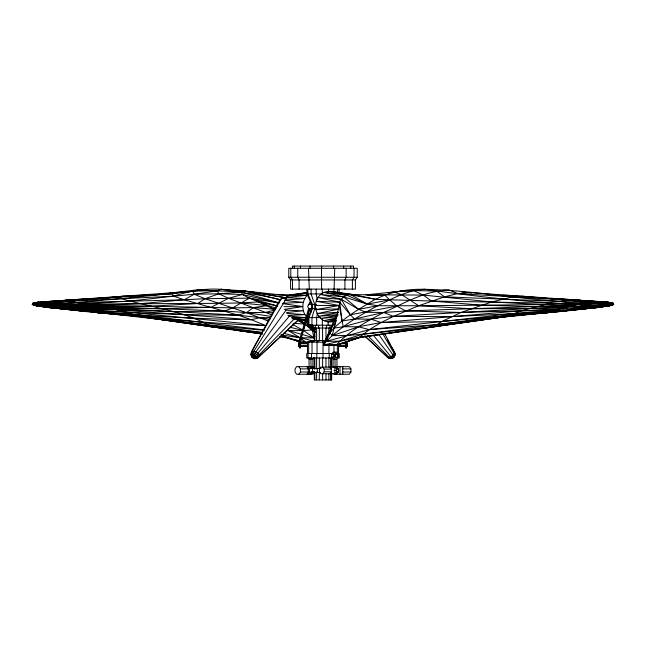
<?xml version="1.0" encoding="UTF-8"?>
<svg xmlns="http://www.w3.org/2000/svg" width="646" height="646" viewBox="0 0 646 646"><rect width="100%" height="100%" fill="white"/><g stroke="black" fill="none" stroke-linecap="round" stroke-linejoin="round"><path stroke-width="0.97" d="M307.48 353.524L307.48 342.162L312.389 340.499L326.246 340.499M314.319 371.943L314.319 379.929L331.681 379.929L331.681 373.937M314.319 368.947L314.319 357.965M314.319 340.991L314.319 328.015M314.836 379.929L314.836 371.943M314.836 368.947L314.836 357.965M314.836 340.991L314.836 328.015M316.597 379.929L316.597 371.943M316.597 368.947L316.597 357.965M316.597 340.991L316.597 328.015M317.057 353.524L317.057 342.162L318.938 340.499M319.326 379.929L319.326 371.943M319.326 368.947L319.326 357.965M319.326 340.991L319.326 328.015M322.346 325.221L322.346 318.551M322.62 379.929L322.62 373.937M322.62 366.952L322.62 357.965M322.62 340.991L322.548 325.221M323 357.997L323 340.499M322.806 373.743L324.171 371.813L324.171 369.084L322.806 367.154M325.972 379.929L325.972 373.937M325.972 366.952L325.972 357.965M325.972 338.997L325.972 328.015M326.577 328.015L326.577 325.221M328.871 379.929L328.871 373.937M328.871 366.952L328.871 357.965M328.943 353.524L328.943 345.004M328.871 334.006L328.871 328.015M330.066 328.015L330.066 325.221M330.873 379.929L330.873 373.937M330.873 366.952L330.873 357.965M330.873 330.017L330.873 328.015L312.559 328.015L312.559 325.221M331.164 379.929L331.164 373.937M331.164 366.952L331.164 357.965M331.285 367.154L331.285 373.743M331.681 366.952L331.681 357.965M333.457 268.292L333.457 266.071M333.974 352.579L333.974 345.004M334.095 289.109L334.717 268.292M345.553 342.275L345.545 347.992L346.579 347.992L346.587 341.33M384.467 333.344L395.061 353.273L394.819 355.849L393.551 357.068C392.703 358.756 390.378 358.934 388.658 358.272L364.82 336.122M280.639 299.881C245.27 290.813 208.319 288.051 172.167 293.801L38.598 302.07L32.599 303.281L32.3 304.428L34.803 305.34L35.409 305.082L35.514 304.04L41.627 303.523L184.207 299.776L205.057 298.71L249.445 298.137L277.958 302.861M291.806 317.541L307.375 317.864C301.343 311.848 301.319 301.254 307.326 295.214L286.331 295.707M364.909 335.92L388.658 358.272L392.17 358.272L373.299 335.226M314.917 336.219L314.013 337.89L303.507 330.534L304.088 326.819M610.446 302.99L613.401 303.281L607.402 302.07L594.716 301.884L567.745 300.14L522.275 296.183L512.714 296.869L491.703 301.948L461.131 312.454L441.702 321.522L433.975 326.674L360.008 337.438L336.881 345.166L323.759 345.384L323.436 345.037L326.4 341.338L332.286 335.621L339.198 305.518C339.287 298.105 347.193 293.292 354.065 294.665L423.259 295.093L491.703 301.948L570.087 306.18L610.728 305.437L613.7 304.428L613.401 303.281L607.402 302.07L587.464 300.834M317.461 313.044L316.677 317.598L316.677 325.221M338.052 312.446L327.474 335.67L326.4 341.338L339.82 341.169L359.66 337.155L508.297 316.185L564.725 311.114L599.803 307.334L610.728 305.437L528.791 308.53L471.007 308.74L418.697 305.736L377.789 305.728L367.404 304.121L343.712 296.91L324.114 292.372C307.73 299.792 316.685 327.07 334.693 321.143M330.405 330.607L327.474 335.67L323.436 345.037L336.881 345.166L359.66 337.155L369.278 329.63L381.156 322.532L393.462 316.37L418.697 305.736L444.496 296.845L597.663 302.926L606.295 303.668L611.528 305.292L611.738 304.419L613.7 304.428L612.376 303.127L609.493 303.257L593.932 306.139L585.744 308.772L495.53 317.929M252.215 356.277L252.021 357.068L253.329 358.094L254.766 358.651L257.342 358.272L298.775 319.705M300.447 341.33L309.523 309.014L308.562 308.635L299.413 341.33L299.421 347.992L300.455 347.992L300.447 341.33L299.413 341.33L309.523 309.014M336.461 357.585L335.516 357.028L335.121 355.688L335.516 354.339L336.461 353.782L337.414 354.339L337.81 355.688L337.414 357.028L336.461 357.585L334.999 357.028L334.604 355.688L334.999 354.339L336.461 353.782M336.259 320.424L333.982 328.12L327.474 335.67L323.759 345.384M337.365 314.376L326.4 341.338L369.278 329.63L514.127 313.415L568.464 309.579L610.422 305.534L582.635 308.941M311.881 304.565L309.03 304.161L309.927 301.948M333.11 325.221L308.045 325.221L308.045 317.598L311.776 308.489L311.776 304.573L306.882 293.938L306.882 289.109M324.833 342.816L327.474 335.67M278.216 302.393L251.52 351.917L251.044 354.767L252.021 357.068L253.329 358.094L258.134 357.416L298.525 319.536M277.231 306.034L258.586 301.892L240.982 302.958L218.873 303.321L46.875 304.282L38.792 304.508L37.056 305.324L34.803 305.34L62.161 305.251L129.983 301.101L173.621 296.167L184.207 299.776L238.116 315.159L251.391 319.705L265.635 325.568C192.088 323.202 119.042 313.835 45.801 307.133L32.478 304.589L32.954 303.58L37.516 302.796L173.621 296.167L194.236 294.261L217.46 290.805L221.36 289.303L244.172 290.926L288.35 295.747L307.649 293.211M289.57 315.951L256.858 354.412L254.266 356.64L252.344 357.416L251.181 355.849L251.714 353.443M355.405 279.952L357.222 277.255L357.222 268.292L288.778 268.292L288.778 277.255L290.595 279.952L290.595 289.109L355.405 289.109L355.405 279.952L290.595 279.952M298.84 374.228L300.398 372.015L300.398 368.89L298.84 366.678M313.851 368.357L312.906 367.017L312.906 359.047L313.851 357.706M307.02 374.228L308.578 372.015L300.398 372.015M311.049 373.881L312.47 371.87L314.327 371.87L312.906 373.881L309.038 373.881M335.104 373.881L336.526 371.87L336.526 369.027L335.104 367.017L334.951 359.047L333.53 357.036L333.53 354.194L334.951 352.183M336.962 367.017L336.962 359.047L338.383 357.036L338.383 354.194L336.962 352.183L333.094 352.183L331.673 354.194L331.673 357.036L333.094 359.047L333.094 367.017L336.962 367.017L338.383 369.027L338.383 371.87L336.962 373.881L333.094 373.881M329.92 373.743L331.285 371.813L324.171 371.813M336.477 366.678L349.373 366.678L350.94 368.89L350.94 372.015L349.373 374.228L334.693 374.228M285.839 310.508L256.066 351.69L253.054 357.973L254.766 358.651L257.342 358.272L258.134 357.416L256.858 354.412L253.264 352.336L251.73 352.417L250.947 353.273L251.116 354.686M38.792 304.508L34.642 305.308L34.262 304.419L34.327 305.283L32.3 304.428L32.954 303.58L45.325 305.469L60.256 308.772C128.304 315.103 196.013 324.381 264.101 330.276M393.422 356.584L392.873 357.262L393.979 357.068L393.107 355.171L378.919 334.628M389.449 357.941L390.055 358.595L392.954 357.682M278.692 301.504L281.341 298.613L286.945 297.636M251.52 351.917L281.341 298.613L286.517 298.355L253.264 352.336L252.78 355.785L253.442 357.836L255.945 358.595L256.551 357.941L255.574 355.639L252.828 354.056L251.044 354.767L252.416 356.77L254.467 358.239L254.79 357.884L254.266 356.64L252.78 355.785L251.811 356.172L251.892 356.754C255.735 359.709 250.688 355.042 253.935 357.642M258.448 357.327L259.296 356.398L259.111 354.864L257.924 353.144L256.066 351.69L252.368 350.98L251.649 354.113L253.127 357.262L256.414 356.858L257.956 356.003L294.633 318.518M608.484 302.796L609.049 302.312L606.19 302.15M613.7 304.428L611.673 305.283L613.522 304.589M367.647 335.524L390.192 358.352L393.785 356.277L395.061 353.273L394.27 352.417M393.979 357.068L392.671 358.094L392.074 357.618M271.231 316.443L246.465 312.616L224.711 311.049L173.281 311.622L81.202 308.352L34.965 305.364L35.578 305.534C102.876 311.743 170.52 315.127 238.116 315.159L246.465 312.616L253.426 307.569L266.782 305.728M611.528 305.292L612.238 304.831M611.673 305.283L613.183 304.347L612.376 303.127M236.275 290.676L244.172 290.926L285.161 297.661L288.35 295.747L291.944 294.665L307.448 292.468M574.819 309.773L570.903 310.193L599.803 307.334L610.131 304.637L611.197 305.34C594.167 302.635 576.765 304.646 559.743 301.335C514.604 298.468 469.852 290.232 424.64 289.303C404.412 288.859 384.37 292.678 367.404 304.121C355.518 311.001 343.922 318.567 333.982 328.12L343.228 326.739L371.087 319.181L393.462 316.37L528.791 308.53L558.419 309.054L610.559 305.493L603.921 305.938L596.912 305.453M391.533 358.239L392.558 357.836M277.287 305.881L249.445 298.137L232.689 307.876L224.711 311.049L100.332 306.567L35.126 305.405L39.01 305.227M335.952 357.585L337.414 357.028M313.399 372.354L314.352 371.797M337.454 372.354L338.407 371.797L338.803 370.449L338.407 369.1L337.454 368.543M433.975 326.674L362.882 334.2L346.361 335.532L332.286 335.621L358.506 326.771L381.156 322.532L441.702 321.522L565.977 310.508L600.199 307.133L610.874 305.405C548.535 304.621 486.373 298.008 424.64 289.303C407.755 289.981 392.639 298.484 377.789 305.728C361.736 314.239 345.99 323.589 332.286 335.621L329.654 332.706M450.65 290.45C426.82 289.481 404.921 303.071 383.651 312.486C366.88 321.417 349.534 330.671 336.526 344.819L323.436 345.037L339.82 341.169L362.882 334.2L510.251 315.103L548.22 312.68L558.419 309.054L576.224 304.888L544.102 304.613L418.697 305.736L401.537 294.608L393.777 291.935L365.676 294.899M315.498 340.499L312.026 342.162L312.026 353.524M530.35 314.037L564.725 311.114C580.1 306.252 597.098 299.833 613.183 304.347M34.327 305.283L33.762 304.831L35.514 304.04L32.478 304.589M262.228 334.055L137.493 316.29L81.138 311.17L67.709 307.569L41.627 303.523L36.951 302.312L43.629 301.932L49.338 303.41L81.202 308.352L97.611 312.745L107.769 313.318M68.549 306.204L140.836 303.652L184.207 299.776L194.236 294.261L218.8 293.769L241.305 292.137L244.172 290.926L280.687 299.801M555.52 311.671L508.507 316.29L360.008 337.438L353.314 339.093M392.17 358.272L393.656 357.416L394.819 355.849L394.884 354.686L382.755 333.716M313.197 340.499L308.659 342.162L308.659 353.524M225.349 289.755C207.689 287.607 190.4 290.716 173.621 296.167L172.167 293.801L123.725 296.183L108.891 297.475M567.559 310.201L564.725 311.114M586.552 308.522L589.838 307.553M278.975 302.909L242.29 294.511L228.539 298.282L211.242 307.205L162.517 308.812L74.904 307.221L35.28 305.437L44.081 305.978M49.403 301.795L45.64 301.634L192.742 291.338L194.236 294.261L205.057 298.71L246.465 312.616L265.829 312.381L275.01 309.943M310.896 312.389L309.038 308.95L311.889 308.247M398.945 291.629L401.828 290.926L413.682 290.555L436.744 291.096L444.496 296.845L457.691 293.599L469.594 292.598L600.36 301.634L582.304 303.717L431.52 301.02L376.077 299.389L331.769 291.507L327.885 291.354L324.114 292.372L346.813 295.27L367.404 304.121L389.595 299.841L396.886 306.059L405.761 310.944L461.131 312.454L521.33 310.799L558.419 309.054M123.725 296.183L120.317 297.007L69.348 301.084L49.338 303.41M79.991 310.71L46.197 307.334L35.578 305.534C107.236 313.286 179.297 319.019 251.391 319.705L260.168 317.687L270.165 317.59M336.405 317.856L324.058 320.634L335.678 319.205M551.878 302.877L521.33 310.799L508.297 316.185L422.379 328.257M33.762 304.831L35.409 305.082M32.954 303.58L32.599 303.281L38.598 302.07M338.69 309.079L316.976 313.641L338.124 312.244M396.886 306.059L350.334 314.804L339.756 302.239L318.042 297.531L341.298 299.3L358.651 309.353L365.87 312.252L383.651 312.486L405.761 310.944L536.253 306.535L570.087 306.18M338.011 315.119L320.699 318.502L337.196 316.758M334.636 320.335L327.821 321.668L334.571 320.787M338.205 312.599L318.583 316.314L337.971 314.602M377.789 305.728L358.651 309.353L343.712 296.91L320.747 294.479L341.298 299.3L350.334 314.804L354.549 319.035L371.087 319.181L381.156 322.532L521.33 310.799L552.782 310.815M42.063 304.977L38.695 305.582L34.965 305.364M508.321 315.733L510.308 315.466L508.507 316.29L436.567 324.647L369.278 329.63L358.506 326.771L343.228 326.739L339.198 305.518L315.66 309.652L338.674 308.909M387.963 292.945L393.777 291.935L413.682 290.555L423.259 295.093L431.52 301.02L481.399 305.17L564.257 307.528M262.228 332.771L211.743 326.868C184.231 310.637 151.6 307.666 121.488 298.63L120.317 297.007L71.036 299.768L44.316 302.514M393.043 292.372L401.828 290.926M299.558 293.873L297.604 294.188L299.558 293.954M301.52 293.559L307.383 292.614M32.3 304.428L32.817 304.347M284.345 309.402L302.732 306.551L282.891 303.644M590.985 307.795L587.997 308.045L600.199 307.133L610.3 305.574M331.705 321.53L334.596 321.102M559.743 301.335L567.745 300.14L588.458 302.683M610.591 305.082L608.944 305.324L611.043 305.364L608.548 304.912L606.295 303.668L611.738 304.419L609.493 303.257M594.966 307.456L610.422 305.534L600.4 306.68M218.566 289.715L221.36 289.303L241.305 292.137L278.975 302.804M416.662 290.434L418.656 290.151M421.644 289.723L424.64 289.303M302.481 293.542L304.436 293.268M611.738 304.419L610.131 304.637L611.358 305.308L608.944 305.324L611.197 305.34M271.998 314.949L228.539 298.282L218.8 293.769L217.46 290.805L197.087 289.852L166.377 293.591M481.561 319.681L483.555 319.431M486.551 319.059L488.546 318.801M490.54 318.551L493.536 318.179M418.422 328.717L420.401 328.483M244.261 291.386L252.223 291.935L285.161 297.661L307.326 295.214M604.058 306.164L610.728 305.437L605.673 305.857M56.218 301.351L58.197 301.141M62.145 300.721L71.036 299.768M286.663 312.535L303.281 310.75L285.427 310.169M576.773 309.563L580.681 309.151M159.36 294.285L161.363 294.083M278.03 294.899L291.944 294.665L307.601 293.123M582.094 308.618L584.065 308.433M55.75 304.339L121.488 298.63L178.393 292.759M559.339 311.324L562.198 311.065M100.986 298.161L104.943 297.814M523.139 314.4L525.117 314.239M537.948 313.173L539.927 313.011M545.846 312.519L549.794 312.196M286.428 330.671L302.554 330.534M284.539 300.107L304.839 298.468L285.161 297.661M586.528 308.4L599.803 307.334M45.325 305.469L40.327 305.857L35.126 305.405L40.585 305.574M516.324 315.038L518.326 314.893M523.333 314.537L527.346 314.255M43.629 301.932L68.46 300.212L69.348 301.084C92.128 305.849 116.014 307.633 137.703 316.185L146.674 317.243M303.507 330.534L312.236 329.945L314.933 332.456M588.078 307.819L600.199 307.133M309.038 308.95L312.68 308.772M309.03 304.161L311.986 304.016M443.099 290.127L448.922 289.852L457.691 293.599L567.745 300.14M287.963 315.418L304.872 314.626L286.8 313.399M282.851 303.265L303.265 302.352L284.579 300.463M291.944 294.665L294.721 294.544M549.754 311.945L451.247 316.661L393.462 316.37L383.651 312.486L354.549 319.035L342.017 320.981L339.756 302.239L316.217 301.27L339.198 305.518L339.441 307.197M599.084 307.012L600.942 306.955M48.571 305.986L41.942 306.164L35.441 305.493L42.079 305.938L43.581 306.349L35.578 305.534L45.801 307.133L77.092 310.209M74.904 307.221L151.697 306.18L197.716 303.515L205.057 298.71L218.8 293.769L242.29 294.511L249.445 298.137L265.902 304.855M367.727 295.537L384.855 295.19L389.595 299.841M272.071 295.004L274.057 294.972M81.202 308.352L108.455 308.085L238.116 315.159L260.168 317.687L269.915 319.463M590.953 306.923L600.974 306.826M284.095 306.664L302.732 306.551M62.161 305.251L92.16 305.154L232.689 307.876L253.426 307.569L274.889 309.297M87.961 309.805L116.506 309.757L251.391 319.705M288.778 277.255L357.222 277.255M306.882 293.938L322.297 293.938L322.297 289.109M311.776 304.573L316.483 304.573M51.793 306.559L43.678 306.559L35.441 305.493L43.581 306.349M600.522 306.559L610.559 305.493L602.419 306.357L593.932 306.139M311.776 308.489L316.427 308.489M308.045 317.598L320.456 317.598M307.48 342.162L324.978 342.162M307.48 342.808L298.5 342.808L298.5 346.506L307.48 346.506M342.509 342.808L347.5 342.808L347.5 346.506L338.52 346.506M298.5 343.737L307.504 343.737M340.499 343.737L347.5 343.737M298.5 345.578L307.504 345.578M338.496 345.578L347.5 345.578M332.965 353.524L306.737 353.524L306.737 357.997L332.738 357.997M337.341 353.524L339.263 353.524L339.263 357.997L338.028 357.997M331.673 354.194L333.53 354.194M334.999 354.339L335.516 354.339M337.414 354.339L335.952 353.782M334.604 355.688L335.121 355.688M337.301 355.688L337.81 355.688M331.673 357.036L333.53 357.036M334.999 357.028L335.516 357.028M308.094 357.706L309.038 359.047L312.906 359.047M333.094 359.047L336.962 359.047M312.906 367.017L309.038 367.017L309.038 359.047M312.05 367.154L314.893 367.154M321.127 368.535L308.295 368.535L308.295 372.371L320.19 372.371M300.398 368.89L308.578 368.89L308.578 366.678M342.76 368.89L350.94 368.89M336.526 369.027L338.383 369.027M324.171 369.084L331.285 369.084L329.92 367.154M333.95 370.449L335.888 370.449M336.526 371.87L338.383 371.87M342.76 372.015L350.94 372.015M311.162 373.743L314.893 373.743M337.422 366.678L338.98 366.678M315.401 305.421L339.198 305.518M304.153 319.827L312.236 329.945L314.013 337.89L299.97 337.777L281.034 334.935M48.03 306.858L35.578 305.534M280.073 336.574L307.997 342.428M93.371 311.267L125.146 311.921L265.635 325.568M251.892 356.754L252.416 356.77M45.067 306.955L55.241 307.302M33.632 303.127L35.546 303.216M493.609 294.77L496.572 294.915M502.507 295.214L509.428 295.553M512.391 295.698L524.835 296.805M44.534 306.398L47.4 306.543M96.206 312.196L132.067 314.085L264.133 329.904M531.723 297.346L533.733 297.459M540.775 297.854L545.797 298.137M550.828 298.42L556.86 298.759M559.88 298.928L574.964 299.768L594.716 301.884M35.7 305.574L45.801 307.133L56.993 307.762M293.219 323.371L304.524 324.034L312.236 329.945L300.019 319.592M265.829 312.381L272.854 312.801M531.674 297.378L533.661 297.499M540.645 297.935L543.633 298.121M550.618 298.549L554.607 298.799M559.589 299.106L564.58 299.413M569.562 299.72L575.546 300.091M585.478 300.705L578.533 300.277L584.493 300.697M110.773 313.504L115.763 313.827M587.472 300.899L594.425 301.383M596.411 301.52L602.371 301.932M236.299 290.829L239.286 291.039M97.611 312.745L135.692 315.466L262.115 332.399M54.95 307.593L45.026 306.826L58.003 308.045M461.906 292.008L465.75 292.299M467.672 292.444L471.289 293.074M77.544 309.579L79.498 309.733M45.801 307.133L81.275 311.106L78.368 309.894M292.315 318.607L308.675 320.061M82.89 310.766L86.709 311.097M90.521 311.437L96.254 311.945L97.78 312.68L137.703 316.185L191.216 323.735M64.794 308.433L57.922 307.819L59.472 308.4M69.695 308.877L71.658 309.054M46.197 307.334L59.448 308.522M578.501 300.309L582.369 300.673M587.198 301.133L589.128 301.319M288.859 316.072L307.375 317.864M341.33 293.413L343.292 293.607M346.232 293.89L354.065 294.665L376.077 299.389M240.982 302.958L266.741 305.501M197.087 289.852L201.762 290.329M214.028 326.884L207.067 325.972M217.032 327.199L219.034 327.417M227.344 289.981L230.331 290.329M281.042 334.967L283.021 335.201L285.992 337.438L303.563 343.309M291.863 318.026L308.626 319.996M148.661 317.477L150.655 317.719M292.38 318.696L308.32 320.763M300.826 319.399L303.725 319.778M306.616 320.158L308.538 320.408M331.769 291.507L354.065 294.665M193.194 324.017L200.131 324.995M202.117 325.277L205.089 325.697M222.927 328.208L215.99 327.231L222.87 328.249M224.905 328.491L227.876 328.911M229.863 329.185L231.841 329.468M233.82 329.751L250.672 332.125M252.651 332.399L259.587 333.384M280.396 336.316L282.375 336.598M284.361 336.873L286.34 337.155L280.049 336.59M211.743 326.868L137.703 316.185L136.403 315.458M600.045 304.791L605.415 305.574L611.043 305.364L606.99 305.227L603.154 304.193M224.848 328.539L231.744 329.541M233.723 329.831L262.316 333.99M296.974 318.938L298.896 319.229M300.818 319.52L308.522 320.666M574.964 299.768L576.684 300.067M314.013 337.89L288.31 330.518L299.97 337.777L306.083 342.404L307.981 342.76M346.813 295.27L327.885 291.354L350.35 294.503L367.404 304.121M290.062 327.264L302.546 330.3M311.695 340.66L283.731 333.296M287.268 337.462L291.895 338.997M293.744 339.61L298.371 341.136M287.292 337.487L304.371 343.494M275.915 308.32L258.586 301.892L274.639 309.62M246.465 312.616L268.308 321.046M93.977 311.097L96.254 311.945M297.564 320.351L304.524 324.034L299.768 319.568M293.018 324.672L302.635 330.049M298.097 320.109L304.524 324.034M270.294 307.173L274.574 309.805M360.008 337.438L336.526 344.819L336.881 345.166M306.083 342.404L307.294 343.51M394.351 354.113L394.956 354.767M386.704 356.398L387.552 357.327L391.25 356.616L394.294 353.443L394.48 351.917L391.218 346.619M304.855 320.376L315.014 332.23M309.951 357.706L310.896 359.047L311.049 367.017L312.002 368.357M307.02 366.678L308.578 368.89M308.223 321.433L307.1 319.827L308.643 322.314M310.46 324.663L314.933 331.115M310.282 324.76L315.191 332.084M312.18 324.704L313.157 326.392M314.134 328.079L315.111 329.767M312.05 324.857L313.011 326.561M313.972 328.273L314.933 329.977M387.35 339.635L390.249 344.875M241.305 292.137L242.29 294.511M34.262 304.419L34.472 305.283M317.307 299.744L316.185 293.938L316.185 289.109M253.765 357.827L253.83 358.272M354.048 268.292L354.048 277.255L352.393 279.952L352.393 289.109M353.556 268.292L353.556 266.071L292.444 266.071L292.444 268.292M350.721 266.071L350.721 268.292M346.143 268.292L346.143 277.255L344.916 279.952L344.916 289.109M343.664 266.071L343.664 268.292M342.76 366.678L342.76 374.228M340.03 366.678L340.03 374.228M339.118 289.109L339.118 292.977M338.52 344.657L338.52 353.524M337.624 289.109L337.624 292.977M337.341 345.004L337.341 352.579M333.901 289.109L333.901 292.008M333.11 320.456L333.11 324.268M329.226 353.524L329.226 357.997M328.515 289.109L328.515 292.008M328.12 321.409L328.12 325.221M321.668 266.071L321.668 268.292M321.506 268.292L321.587 289.109M318.583 325.221L318.583 328.015M317.372 368.535L317.372 372.371M316.774 353.524L316.774 357.997M315.296 325.221L315.296 328.015M313.181 325.221L313.181 328.015M312.599 368.535L312.599 372.371M311.961 325.221L311.961 317.598L314.715 308.489L314.715 304.573L311.106 293.938L311.106 289.109M311.501 353.524L311.501 357.997M311.307 368.559L311.307 366.678L296.627 366.678L295.06 368.89L295.06 372.015L296.627 374.228L311.307 374.228L311.307 371.393M310.072 266.071L310.072 268.292M309.41 368.535L309.41 372.371M309.289 289.109L308.522 268.292M308.933 325.221L308.933 317.598L312.446 308.489L312.446 304.573L307.835 293.938L307.835 289.109M308.578 372.015L308.578 374.228M307.972 353.524L307.972 357.997M300.455 266.071L300.455 268.292M299.09 289.109L299.09 279.952L297.749 277.255L297.749 268.292M294.261 266.071L294.261 268.292M292.525 289.109L292.525 279.952L290.813 277.255L290.813 268.292M394.189 356.172L394.117 356.754L392.873 357.262L394.189 356.172M308.368 304.888L307.69 306.535L308.368 308.182L310.023 308.861L311.671 308.182L312.349 306.535L311.671 304.888L310.023 304.201L308.368 304.888M320.876 367.154L319.512 369.084L319.512 371.813L320.876 373.743L334.838 373.743L334.838 367.154L320.876 367.154M568.948 310.403L566.017 310.71L568.973 310.419"/></g></svg>
